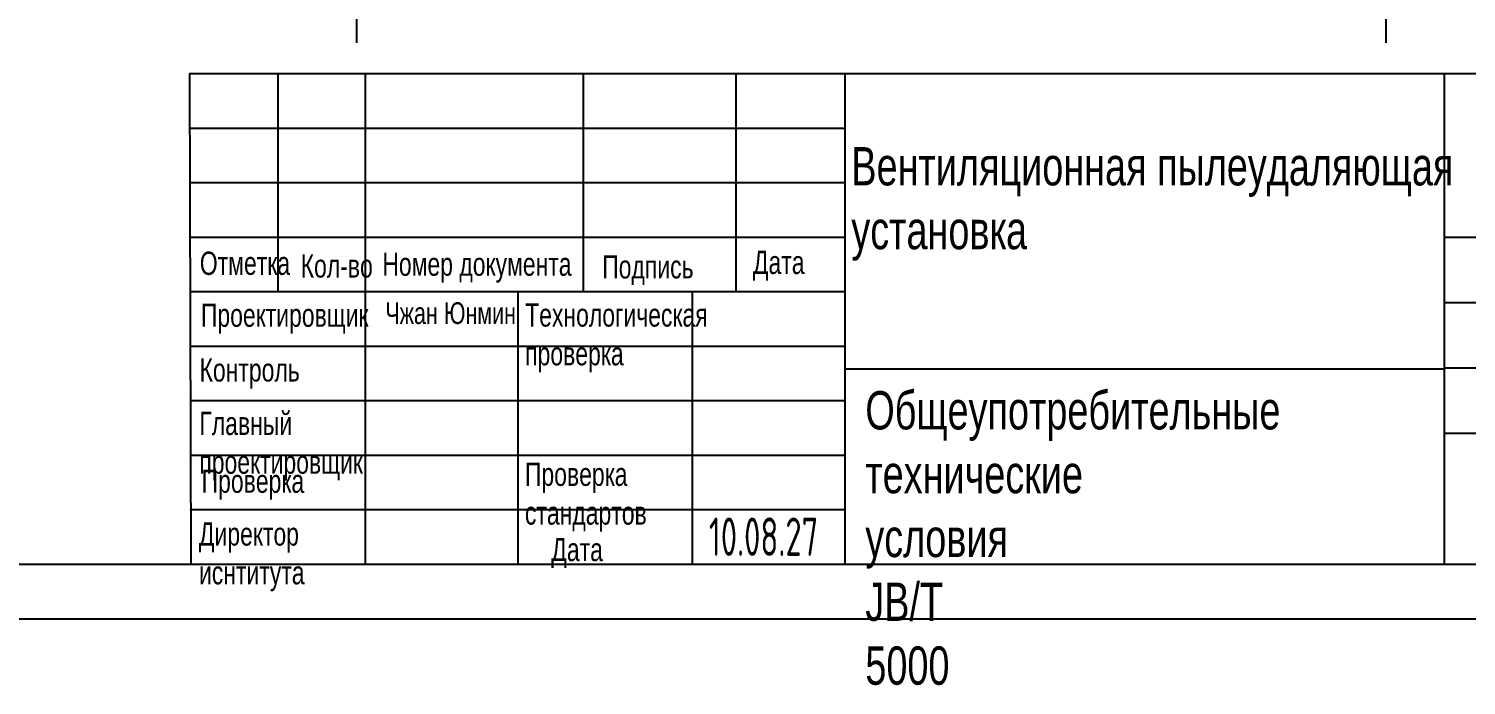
# Model space of a CAD drawing. Header units: millimetres. Extents: x 0 to 16800, y -458 to 11880.
# Drawn here: x 8834 to 14089, y -243 to 2157 of the extents above; entities that cross this region are included whole.
import ezdxf
from ezdxf.enums import TextEntityAlignment as Align

# ---------------------------------------------------------------- set-up
doc = ezdxf.new("R2010")
doc.units = ezdxf.units.MM
doc.header["$LTSCALE"] = 400
doc.linetypes.add('F', pattern=[0.75, 0.5, -0.25])
for name, color, linetype in [('01', 7, 'Continuous'), ('02', 1, 'Continuous'), ('04', 2, 'F'), ('08', 1, 'Continuous'), ('11', 3, 'Continuous'), ('THICK', 7, 'Continuous')]:
    doc.layers.add(name, color=color, linetype=linetype)
doc.styles.get("Standard").update_dxf_attribs({"font": 'isocp', "width": 0.707, "bigfont": 'intecad.shx'})
doc.dimstyles.new('INTE', dxfattribs={"dimscale": 40, "dimtxt": 3.5, "dimasz": 3, "dimexe": 3, "dimexo": 0, "dimgap": 1, "dimtad": 1, "dimdec": 3, "dimdsep": 46, "dimtxsty": 'Standard', "dimcen": 0, "dimclrd": 1, "dimclre": 1, "dimclrt": 3, "dimaunit": 1, "dimadec": 0, "dimazin": 0, "dimtfac": 1, "dimtmove": 0, "dimatfit": 0, "dimfxl": 1, "dimarcsym": 0})

# ---------------------------------------------------------------- blocks, each defined once
blk = doc.blocks.new('*D46')
at = {"layer": '08', "color": 1, "lineweight": -2}
for p, q in [((13795.1, 3242.3), (13795.1, 2106.2)), ((10032.1, 3073), (10032.1, 2106.2)), ((10152.1, 2226.2), (13675.1, 2226.2))]:
    blk.add_line(p, q, dxfattribs=at)
at = {"layer": '08', "color": 1}
for points in [[(10152.1, 2246.2), (10152.1, 2206.2), (10032.1, 2226.2)], [(13675.1, 2246.2), (13675.1, 2206.2), (13795.1, 2226.2)]]:
    blk.add_solid(points, dxfattribs=at)
at = {"layer": 'DEFPOINTS', "color": 0}
for p in [(13795.1, 3242.3), (10032.1, 3073), (13795.1, 2226.2)]:
    blk.add_point(p, dxfattribs=at)
at = {"layer": '08', "color": 3, "insert": (11913.6, 2336.2), "char_height": 140, "attachment_point": 5}
blk.add_mtext('3763', dxfattribs=at)
blk = doc.blocks.new('*U58')
at = {"layer": '01'}
blk.add_lwpolyline([(25, 5), (415, 5)], dxfattribs=at)
at = {"layer": '02'}
blk.add_lwpolyline([(0, 0), (420, 0)], dxfattribs=at)

msp = doc.modelspace()

# ---------------------------------------------------------------- linework, layer by layer
at = {"layer": 'THICK'}
for p, q in [((9421.2626, 1993.3243), (9426.7026, 200)), ((9421.2626, 1993.3243), (16600, 1993.3243)), ((9745.4127, 1992.4594), (9745.4127, 1993.3243)), ((9745.5158, 1196.2913), (9745.5158, 1993.3243)), ((10064.3291, 200), (10064.3291, 1993.3243)), ((10861.3621, 1196.2913), (10861.3621, 1993.3243)), ((11419.2852, 1196.2913), (11419.2852, 1993.3243)), ((11817.8018, 200), (11817.8018, 1993.3243)), ((14009.6426, 200), (14009.6426, 1993.3243)), ((9426.7026, 1395.5496), (11817.8018, 1395.5496)), ((14009.6426, 1395.5496), (16600, 1395.5496)), ((9426.7026, 1196.2913), (11817.8018, 1196.2913)), ((10622.2522, 200), (10622.2522, 1196.2913)), ((11259.8786, 200), (11259.8786, 1196.2913)), ((14009.6426, 1156.4396), (16600, 1156.4396)), ((11817.8018, 913.8753), (14009.6426, 913.8753)), ((14009.6426, 917.3297), (16600, 917.3297)), ((14009.6426, 678.2198), (16600, 678.2198)), ((9426.7026, 200), (16600, 200))]:
    msp.add_line(p, q, dxfattribs=at)
at = {"layer": 'THICK', "color": 3}
for p, q in [((9426.7026, 1794.0661), (11817.8018, 1794.0661)), ((9426.7026, 1594.8078), (11817.8018, 1594.8078)), ((9426.7026, 997.033), (11817.8018, 997.033)), ((9426.7026, 797.7748), (11817.8018, 797.7748)), ((9426.7026, 598.5165), (11817.8018, 598.5165)), ((9426.7026, 399.2583), (11817.8018, 399.2583))]:
    msp.add_line(p, q, dxfattribs=at)
for p in [(9426.7026, 399.2583), (9426.7026, 200)]:
    msp.add_point(p, dxfattribs=at)

# ---------------------------------------------------------------- block references
at = {"layer": '04', "xscale": 40, "yscale": 40, "zscale": 40}
msp.add_blockref('*U58', (0, 0), dxfattribs=at)

# ---------------------------------------------------------------- texts
at = {"insert": (10137.1331, 1157.3385), "char_height": 79.52, "attachment_point": 1}
msp.add_mtext('{\\fArial|b0|i0|c204|p34;\\C3;Чжан Юнмин}', dxfattribs=at)
at = {"layer": '01', "char_height": 84.973809, "attachment_point": 1}
for s, insert in [('{\\fArial|b0|i0|c204|p34;Отметка}', (9459.2456, 1342.4565)), ('{\\fArial|b0|i0|c204|p34;Кол-во}', (9827.7504, 1332.6816)), ('{\\fArial|b0|i0|c204|p34;Номер документа}', (10126.2442, 1339.2201)), ('{\\fArial|b0|i0|c204|p34;Подпись}', (10930.0034, 1329.4233)), ('{\\fArial|b0|i0|c204|p34;Дата}', (11481.13, 1345.7148)), ('{\\fArial|b0|i0|c204|p34;Проектировщик}', (9462.985, 1152.6496)), ('{\\fArial|b0|i0|c204|p34;Технологическая\\Pпроверка}', (10648.3578, 1153.2886)), ('{\\fArial|b0|i0|c204|p34;Контроль}', (9458.1044, 952.4969)), ('{\\fArial|b0|i0|c204|p34;Главный\\Pпроектировщик}', (9457.3519, 756.915)), ('{\\fArial|b0|i0|c204|p34;Проверка}', (9465.6564, 545.5823)), ('{\\fArial|b0|i0|c204|p34;Проверка\\Pстандартов}', (10647.5441, 570.8286)), ('{\\fArial|b0|i0|c204|p34;Директор\\Pиснтитута}', (9456.0448, 352.5175)), ('{\\fArial|b0|i0|c204|p34;Дата}', (10744.0884, 295.7215))]:
    msp.add_mtext(s, dxfattribs=dict(at, insert=insert))
at = {"layer": '04', "insert": (11840.7056, 1724.7414), "char_height": 140, "attachment_point": 1}
msp.add_mtext('{\\fArial|b0|i0|c204|p34;\\C3;Вентиляционная пылеудаляющая\\Pустановка}', dxfattribs=at)
at = {"layer": '04', "insert": (11891.931, 832.377), "char_height": 140, "width": 3.65617, "attachment_point": 1}
msp.add_mtext('{\\fArial|b0|i0|c204|p34;\\C0;Общеупотребительные\\Pтехнические условия \\fArial|b0|i0|c0|p34;JB/T 5000}', dxfattribs=at)
at = {"layer": '11', "width": 0.642055}
msp.add_text('10.08.27', height=140, dxfattribs=at).set_placement((11320, 230), (11720, 230), align=Align.FIT)

# ---------------------------------------------------------------- dimensions: what is measured, and where the dimension line sits
at = {"layer": '08'}
dim = msp.add_linear_dim(base=(13795.1213, 2226.1524), p1=(10032.1213, 3073.0363), p2=(13795.1213, 3242.2865), dimstyle='INTE', dxfattribs=at)
dim.commit()
dim.dimension.update_dxf_attribs({"geometry": '*D46', "text_midpoint": (11913.6213, 2336.1524)})

doc.saveas('drawing.dxf')
